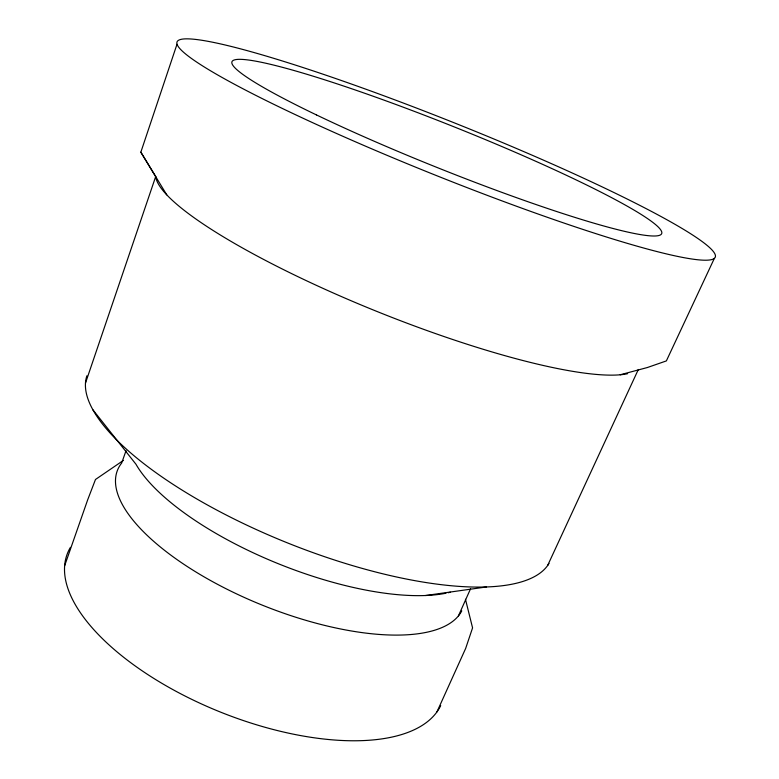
<?xml version="1.0" encoding="UTF-8"?>
<svg xmlns="http://www.w3.org/2000/svg" width="779" height="779" viewBox="0 0 779 779"><rect width="100%" height="100%" fill="white"/><g stroke="black" fill="none" stroke-linecap="round" stroke-linejoin="round"><path stroke-width="1.17" d="M166.755 194.847L140.843 152.178L176.989 44.276M85.476 383.112L155.693 176.56L140.843 152.178M64.638 565.758L87.696 499.777L95.486 479.484L123.394 460.408M126.052 450.671L121.651 463.077A186.015 71.551 21.8 0 0 250.546 600.229A186.015 71.551 21.8 0 0 461.772 610.872M458.422 615.907L470.594 588.69M436.951 711.889L465.657 648.43L472.571 627.874L465.462 599.275M547.637 565.505L638.342 369.48M714.362 258.365A289.885 27.801 21.8 0 1 290.888 112.536A289.885 27.801 21.8 0 1 333.091 77.637A289.885 27.801 21.8 0 1 714.362 258.365L666.366 360.911L647.407 367.513L620.191 374.777M425.538 595.516L486.388 586.967M92.886 409.783L135.965 464.235A187.622 67.033 21.8 0 0 273.419 561.717A187.622 67.033 21.8 0 0 445.939 593.218M450.359 592.215A187.622 67.033 21.8 0 1 448.188 592.741M548.981 563.431A249.543 82.165 21.8 0 1 284.91 541.863A249.543 82.165 21.8 0 1 86.897 375.79M627.592 373.706A260.907 47.86 21.8 0 1 360.735 304.803A260.907 47.86 21.8 0 1 155.693 176.56M440.7 705.618A201.595 90.646 21.8 0 1 211.313 708.286A201.595 90.646 21.8 0 1 70.441 547.364M316.44 114.912A231.382 22.026 21.8 0 0 660.076 235.092A231.382 22.026 21.8 0 0 364.036 93.022A231.382 22.026 21.8 0 0 316.44 114.912"/></g></svg>
